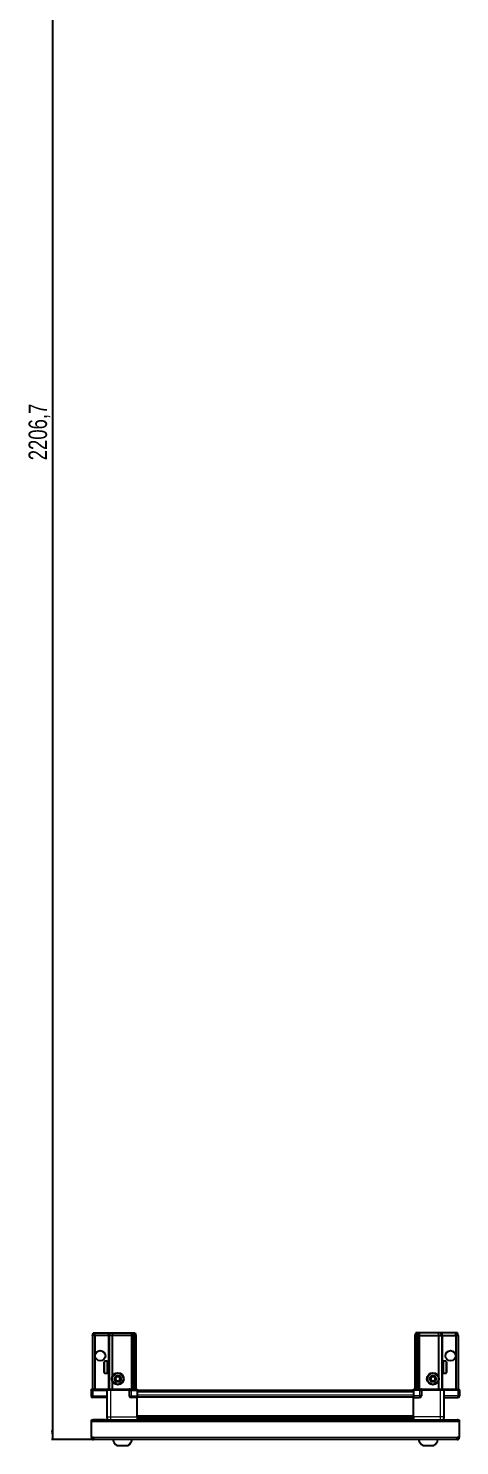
# Model space of a CAD drawing. Header units: millimetres. Extents: x 1021 to 4510, y -1487 to 1589.
# Drawn here: x 1077 to 1545, y -1487 to 51 of the extents above; entities that cross this region are included whole.
import ezdxf

# ---------------------------------------------------------------- set-up
doc = ezdxf.new("R2010")
doc.units = ezdxf.units.MM
doc.layers.add('FORMAT', color=7, linetype='Continuous')
doc.styles.add('SLDTEXTSTYLE0', font='TXT', dxfattribs={"width": 0.75})
doc.dimstyles.new('SLDDIMSTYLE0', dxfattribs={"dimtxt": 20, "dimasz": 10, "dimexe": 0, "dimexo": 0.0625, "dimgap": 5, "dimtad": 2, "dimdec": 1, "dimrnd": 1e-09, "dimzin": 12, "dimdsep": 46, "dimtxsty": 'SLDTEXTSTYLE0', "dimsah": 1, "dimcen": 0.09, "dimadec": 0, "dimazin": 3, "dimtfac": 1, "dimtofl": 0, "dimtmove": 0, "dimatfit": 3, "dimfxl": 0, "dimfrac": 2, "dimtolj": 1, "dimtzin": 12, "dimarcsym": 0})

# ---------------------------------------------------------------- blocks, each defined once
blk = doc.blocks.new('_D_8')
at = {"layer": 'FORMAT'}
for p, q in [((1146.7, 726.3), (1101.6, 726.3)), ((1102.6, 726.3), (1102.6, -1480.4)), ((1147.2, -1480.4), (1101.6, -1480.4))]:
    blk.add_line(p, q, dxfattribs=at)
for points in [[(1102.6, 726.3), (1101.1, 716.3), (1104.2, 716.3)], [(1102.6, -1480.4), (1104.2, -1470.4), (1101.1, -1470.4)]]:
    blk.add_solid(points, dxfattribs=at)
at = {"layer": 'FORMAT', "insert": (1076.8, -417.7), "char_height": 20, "attachment_point": 1, "rotation": 90, "style": 'SLDTEXTSTYLE0'}
blk.add_mtext('2206,7', dxfattribs=at)

msp = doc.modelspace()

# ---------------------------------------------------------------- linework, layer by layer
at = {"color": 7, "linetype": 'Continuous', "lineweight": 25}
for p, q in [((1146.13, -1367.43), (1146.93, -1364.43)), ((1148.63, -1367.43), (1146.13, -1367.43)), ((1146.13, -1367.43), (1146.13, -1425.73)), ((1146.93, -1364.43), (1148.78, -1364.43)), ((1148.63, -1367.43), (1148.78, -1364.43)), ((1163.13, -1367.43), (1148.63, -1367.43)), ((1148.63, -1367.43), (1148.63, -1425.73)), ((1148.78, -1364.43), (1163.13, -1364.43)), ((1163.13, -1364.43), (1164.93, -1364.43)), ((1164.13, -1367.43), (1163.13, -1367.43)), ((1164.13, -1367.43), (1164.93, -1364.43)), ((1167.63, -1367.43), (1164.13, -1367.43)), ((1164.13, -1367.43), (1164.13, -1425.73)), ((1164.93, -1364.43), (1167.96, -1364.43)), ((1167.96, -1364.43), (1167.63, -1367.43)), ((1188.13, -1367.43), (1167.63, -1367.43)), ((1167.63, -1367.43), (1167.63, -1411.93)), ((1167.96, -1364.43), (1188.13, -1364.43)), ((1188.13, -1364.43), (1189.93, -1364.43)), ((1189.13, -1367.43), (1188.13, -1367.43)), ((1189.93, -1364.43), (1189.13, -1367.43)), ((1190.13, -1367.43), (1189.13, -1367.43)), ((1189.13, -1367.43), (1189.13, -1425.73)), ((1189.93, -1364.43), (1190.67, -1364.43)), ((1190.67, -1364.43), (1190.13, -1367.43)), ((1191.63, -1367.43), (1190.13, -1367.43)), ((1190.13, -1367.43), (1190.13, -1425.73)), ((1190.67, -1364.43), (1191.17, -1364.43)), ((1191.17, -1364.43), (1191.63, -1367.43)), ((1191.17, -1364.43), (1192.33, -1364.43)), ((1193.13, -1367.43), (1191.63, -1367.43)), ((1191.63, -1367.43), (1191.63, -1425.73)), ((1192.33, -1364.43), (1193.13, -1367.43)), ((1193.13, -1367.43), (1193.13, -1425.73)), ((1496.93, -1364.43), (1496.13, -1367.43)), ((1496.13, -1367.43), (1497.63, -1367.43)), ((1496.13, -1367.43), (1496.13, -1425.73)), ((1498.08, -1364.43), (1496.93, -1364.43)), ((1498.08, -1364.43), (1497.63, -1367.43)), ((1497.63, -1367.43), (1499.13, -1367.43)), ((1497.63, -1367.43), (1497.63, -1425.73)), ((1498.58, -1364.43), (1498.08, -1364.43)), ((1498.58, -1364.43), (1499.13, -1367.43)), ((1499.33, -1364.43), (1498.58, -1364.43)), ((1499.13, -1367.43), (1500.13, -1367.43)), ((1499.13, -1367.43), (1499.13, -1425.73)), ((1499.33, -1364.43), (1500.13, -1367.43)), ((1501.13, -1364.43), (1499.33, -1364.43)), ((1500.13, -1367.43), (1500.13, -1425.73)), ((1500.13, -1367.43), (1501.13, -1367.43)), ((1521.3, -1364.43), (1501.13, -1364.43)), ((1501.13, -1367.43), (1521.63, -1367.43)), ((1521.3, -1364.43), (1521.63, -1367.43)), ((1524.33, -1364.43), (1521.3, -1364.43)), ((1521.63, -1367.43), (1521.63, -1411.93)), ((1521.63, -1367.43), (1525.13, -1367.43)), ((1525.13, -1367.43), (1524.33, -1364.43)), ((1526.13, -1364.43), (1524.33, -1364.43)), ((1525.13, -1367.43), (1525.13, -1425.73)), ((1525.13, -1367.43), (1526.13, -1367.43)), ((1540.47, -1364.43), (1526.13, -1364.43)), ((1526.13, -1367.43), (1540.63, -1367.43)), ((1540.63, -1367.43), (1540.47, -1364.43)), ((1542.33, -1364.43), (1540.47, -1364.43)), ((1540.63, -1367.43), (1540.63, -1425.73)), ((1540.63, -1367.43), (1543.13, -1367.43)), ((1543.13, -1367.43), (1542.33, -1364.43)), ((1543.13, -1367.43), (1543.13, -1425.73)), ((1158.93, -1407.63), (1158.93, -1396.23)), ((1162.13, -1395.43), (1159.73, -1395.43)), ((1162.13, -1395.43), (1162.13, -1395.43)), ((1162.13, -1395.43), (1162.63, -1395.43)), ((1162.13, -1395.62), (1162.63, -1395.62)), ((1162.13, -1395.62), (1162.13, -1395.84)), ((1162.13, -1395.84), (1162.63, -1395.84)), ((1162.13, -1396.41), (1162.63, -1396.41)), ((1162.13, -1396.41), (1162.13, -1396.84)), ((1162.13, -1396.84), (1162.63, -1396.84)), ((1162.13, -1397.75), (1162.63, -1397.75)), ((1162.13, -1397.75), (1162.13, -1398.34)), ((1162.13, -1398.34), (1162.63, -1398.34)), ((1162.13, -1399.49), (1162.63, -1399.49)), ((1162.13, -1399.49), (1162.13, -1400.19)), ((1162.63, -1395.62), (1162.63, -1395.43)), ((1162.63, -1395.84), (1162.63, -1395.62)), ((1162.63, -1396.41), (1162.63, -1395.84)), ((1162.63, -1396.84), (1162.63, -1396.41)), ((1162.63, -1397.75), (1162.63, -1396.84)), ((1162.73, -1397.53), (1162.63, -1397.53)), ((1162.63, -1398.34), (1162.63, -1397.75)), ((1162.63, -1399.49), (1162.63, -1398.34)), ((1162.63, -1400.19), (1162.63, -1399.49)), ((1162.73, -1406.33), (1162.73, -1397.53)), ((1163.61, -1398.62), (1163.13, -1397.93)), ((1163.13, -1405.93), (1163.13, -1397.93)), ((1164.1, -1397.93), (1163.61, -1398.62)), ((1163.61, -1405.24), (1163.61, -1398.62)), ((1164.13, -1397.93), (1164.1, -1397.93)), ((1164.1, -1405.93), (1164.1, -1397.93)), ((1525.16, -1397.93), (1525.13, -1397.93)), ((1525.65, -1398.62), (1525.16, -1397.93)), ((1525.16, -1397.93), (1525.16, -1405.93)), ((1526.13, -1397.93), (1525.65, -1398.62)), ((1525.65, -1398.62), (1525.65, -1405.24)), ((1526.13, -1397.93), (1526.13, -1405.93)), ((1526.63, -1397.53), (1526.53, -1397.53)), ((1526.53, -1397.53), (1526.53, -1406.33)), ((1529.53, -1395.43), (1526.63, -1395.43)), ((1527.13, -1395.43), (1526.63, -1395.43)), ((1526.63, -1395.43), (1526.63, -1395.47)), ((1526.63, -1395.47), (1526.63, -1395.76)), ((1527.13, -1395.47), (1526.63, -1395.47)), ((1527.13, -1395.76), (1526.63, -1395.76)), ((1526.63, -1395.76), (1526.63, -1396.03)), ((1527.13, -1396.03), (1526.63, -1396.03)), ((1526.63, -1396.03), (1526.63, -1396.7)), ((1527.13, -1396.7), (1526.63, -1396.7)), ((1526.63, -1396.7), (1526.63, -1397.17)), ((1526.63, -1397.17), (1526.63, -1398.15)), ((1527.13, -1397.17), (1526.63, -1397.17)), ((1527.13, -1398.15), (1526.63, -1398.15)), ((1526.63, -1398.15), (1526.63, -1398.77)), ((1526.63, -1398.77), (1526.63, -1399.97)), ((1527.13, -1398.77), (1526.63, -1398.77)), ((1527.13, -1395.47), (1527.13, -1395.43)), ((1527.13, -1396.03), (1527.13, -1395.76)), ((1527.13, -1397.17), (1527.13, -1396.7)), ((1527.13, -1398.77), (1527.13, -1398.15)), ((1530.33, -1396.23), (1530.33, -1407.63)), ((1159.73, -1408.43), (1162.13, -1408.43)), ((1162.13, -1400.19), (1162.63, -1400.19)), ((1162.13, -1401.47), (1162.63, -1401.47)), ((1162.13, -1401.47), (1162.13, -1402.21)), ((1162.13, -1401.62), (1162.63, -1401.62)), ((1162.13, -1402.12), (1162.63, -1402.12)), ((1162.13, -1402.21), (1162.63, -1402.21)), ((1162.13, -1403.5), (1162.63, -1403.5)), ((1162.13, -1403.5), (1162.13, -1404.21)), ((1162.13, -1404.21), (1162.63, -1404.21)), ((1162.13, -1405.37), (1162.63, -1405.37)), ((1162.13, -1405.37), (1162.13, -1405.97)), ((1162.13, -1405.97), (1162.63, -1405.97)), ((1162.13, -1406.91), (1162.63, -1406.91)), ((1162.13, -1406.91), (1162.13, -1407.35)), ((1162.13, -1407.35), (1162.63, -1407.35)), ((1162.13, -1407.95), (1162.63, -1407.95)), ((1162.13, -1407.95), (1162.13, -1408.19)), ((1162.13, -1408.19), (1162.63, -1408.19)), ((1162.13, -1408.41), (1162.63, -1408.41)), ((1162.13, -1408.41), (1162.13, -1408.43)), ((1162.13, -1408.42), (1162.63, -1408.42)), ((1162.63, -1401.47), (1162.63, -1400.19)), ((1162.63, -1401.62), (1162.63, -1401.47)), ((1162.63, -1402.21), (1162.63, -1402.12)), ((1162.63, -1403.5), (1162.63, -1402.21)), ((1162.63, -1404.21), (1162.63, -1403.5)), ((1162.63, -1405.37), (1162.63, -1404.21)), ((1162.63, -1405.97), (1162.63, -1405.37)), ((1162.63, -1406.91), (1162.63, -1405.97)), ((1162.63, -1406.33), (1162.73, -1406.33)), ((1162.63, -1407.35), (1162.63, -1406.91)), ((1162.63, -1407.95), (1162.63, -1407.35)), ((1162.63, -1408.19), (1162.63, -1407.95)), ((1162.63, -1408.41), (1162.63, -1408.19)), ((1162.63, -1408.42), (1162.63, -1408.41)), ((1163.13, -1405.93), (1163.61, -1405.24)), ((1163.61, -1405.24), (1164.1, -1405.93)), ((1164.1, -1405.93), (1164.13, -1405.93)), ((1525.13, -1405.93), (1525.16, -1405.93)), ((1525.16, -1405.93), (1525.65, -1405.24)), ((1525.65, -1405.24), (1526.13, -1405.93)), ((1526.53, -1406.33), (1526.63, -1406.33)), ((1527.13, -1399.97), (1526.63, -1399.97)), ((1526.63, -1399.97), (1526.63, -1400.6)), ((1527.13, -1400.6), (1526.63, -1400.6)), ((1526.63, -1400.68), (1526.63, -1401.98)), ((1527.13, -1400.68), (1526.63, -1400.68)), ((1527.13, -1401.98), (1526.63, -1401.98)), ((1527.13, -1402.46), (1526.63, -1402.46)), ((1526.63, -1402.46), (1526.63, -1402.71)), ((1526.63, -1402.71), (1526.63, -1403.98)), ((1527.13, -1402.71), (1526.63, -1402.71)), ((1527.13, -1403.98), (1526.63, -1403.98)), ((1526.63, -1403.98), (1526.63, -1404.67)), ((1526.63, -1404.67), (1526.63, -1405.79)), ((1527.13, -1404.67), (1526.63, -1404.67)), ((1527.13, -1405.79), (1526.63, -1405.79)), ((1526.63, -1405.79), (1526.63, -1406.36)), ((1526.63, -1406.36), (1526.63, -1407.21)), ((1527.13, -1406.36), (1526.63, -1406.36)), ((1527.13, -1407.21), (1526.63, -1407.21)), ((1526.63, -1407.21), (1526.63, -1407.61)), ((1526.63, -1407.61), (1526.63, -1408.12)), ((1527.13, -1407.61), (1526.63, -1407.61)), ((1527.13, -1408.12), (1526.63, -1408.12)), ((1526.63, -1408.12), (1526.63, -1408.31)), ((1526.63, -1408.31), (1526.63, -1408.43)), ((1527.13, -1408.31), (1526.63, -1408.31)), ((1526.63, -1408.43), (1529.53, -1408.43)), ((1527.13, -1400.68), (1527.13, -1399.97)), ((1527.13, -1402.71), (1527.13, -1401.98)), ((1527.13, -1404.67), (1527.13, -1403.98)), ((1527.13, -1406.36), (1527.13, -1405.79)), ((1527.13, -1407.61), (1527.13, -1407.21)), ((1527.13, -1408.31), (1527.13, -1408.12)), ((1145.13, -1425.73), (1144.63, -1426.59)), ((1144.63, -1426.93), (1144.63, -1426.59)), ((1144.63, -1426.93), (1146.63, -1426.93)), ((1144.63, -1426.93), (1144.63, -1432.93)), ((1146.63, -1425.73), (1145.13, -1425.73)), ((1146.63, -1425.73), (1161.43, -1425.73)), ((1161.43, -1426.93), (1146.63, -1426.93)), ((1146.63, -1426.93), (1161.43, -1426.93)), ((1161.43, -1425.73), (1161.63, -1425.73)), ((1161.63, -1426.93), (1161.43, -1426.93)), ((1161.63, -1426.93), (1161.63, -1425.73)), ((1161.63, -1425.73), (1165.63, -1425.73)), ((1165.63, -1426.93), (1161.63, -1426.93)), ((1161.63, -1426.93), (1161.63, -1455.93)), ((1165.63, -1425.73), (1185.93, -1425.73)), ((1185.93, -1426.93), (1165.63, -1426.93)), ((1167.63, -1416.93), (1167.63, -1425.73)), ((1185.93, -1425.73), (1186.13, -1425.73)), ((1186.13, -1426.93), (1185.93, -1426.93)), ((1186.13, -1426.93), (1186.13, -1425.73)), ((1186.81, -1425.73), (1186.13, -1425.73)), ((1186.13, -1426.93), (1188.13, -1426.93)), ((1186.13, -1426.93), (1186.13, -1432.93)), ((1186.81, -1425.73), (1194.63, -1425.73)), ((1194.63, -1426.59), (1188.13, -1426.59)), ((1194.63, -1426.93), (1188.13, -1426.93)), ((1188.13, -1426.93), (1194.63, -1426.93)), ((1194.63, -1425.73), (1194.63, -1426.59)), ((1194.63, -1426.59), (1194.63, -1426.59)), ((1194.63, -1426.93), (1194.63, -1426.59)), ((1194.63, -1426.93), (1194.63, -1426.93)), ((1194.63, -1426.93), (1194.63, -1432.93)), ((1494.63, -1427.08), (1194.63, -1427.08)), ((1494.63, -1426.59), (1494.63, -1425.73)), ((1494.63, -1425.73), (1502.45, -1425.73)), ((1501.13, -1426.59), (1494.63, -1426.59)), ((1494.63, -1426.93), (1494.63, -1426.59)), ((1501.13, -1426.93), (1494.63, -1426.93)), ((1494.63, -1426.93), (1494.63, -1432.93)), ((1501.13, -1426.93), (1503.13, -1426.93)), ((1503.13, -1426.93), (1501.13, -1426.93)), ((1503.13, -1425.73), (1502.45, -1425.73)), ((1503.13, -1426.93), (1503.13, -1425.73)), ((1503.13, -1425.73), (1503.33, -1425.73)), ((1503.33, -1426.93), (1503.13, -1426.93)), ((1503.13, -1426.93), (1503.13, -1432.93)), ((1503.33, -1425.73), (1523.63, -1425.73)), ((1523.63, -1426.93), (1503.33, -1426.93)), ((1521.63, -1416.93), (1521.63, -1425.73)), ((1523.63, -1425.73), (1527.63, -1425.73)), ((1527.63, -1426.93), (1523.63, -1426.93)), ((1527.63, -1426.93), (1527.63, -1425.73)), ((1527.63, -1425.73), (1527.83, -1425.73)), ((1527.83, -1426.93), (1527.63, -1426.93)), ((1527.63, -1426.93), (1527.63, -1455.93)), ((1527.83, -1425.73), (1542.63, -1425.73)), ((1542.63, -1426.93), (1527.83, -1426.93)), ((1544.13, -1425.73), (1542.63, -1425.73)), ((1542.63, -1426.93), (1544.63, -1426.93)), ((1544.63, -1426.59), (1544.13, -1425.73)), ((1544.63, -1426.59), (1544.13, -1425.73)), ((1544.63, -1426.93), (1544.63, -1426.59)), ((1544.63, -1426.93), (1544.63, -1426.59)), ((1544.63, -1426.93), (1544.63, -1426.93)), ((1544.63, -1426.93), (1544.63, -1432.93)), ((1161.63, -1434.93), (1146.63, -1434.93)), ((1194.63, -1434.93), (1188.13, -1434.93)), ((1194.63, -1432.93), (1194.63, -1434.93)), ((1494.63, -1434.28), (1194.63, -1434.28)), ((1194.63, -1455.93), (1194.63, -1434.93)), ((1494.63, -1432.93), (1494.63, -1434.93)), ((1494.63, -1434.93), (1501.13, -1434.93)), ((1494.63, -1455.93), (1494.63, -1434.93)), ((1527.63, -1434.93), (1542.63, -1434.93)), ((1145.13, -1461.03), (1145.13, -1458.93)), ((1145.13, -1458.93), (1544.13, -1458.93)), ((1145.13, -1478.33), (1145.13, -1461.03)), ((1160.13, -1458.83), (1147.23, -1458.83)), ((1160.13, -1458.83), (1160.13, -1458.93)), ((1194.63, -1456.95), (1494.63, -1456.95)), ((1194.63, -1456.99), (1494.63, -1456.99)), ((1218.51, -1458.78), (1194.63, -1458.78)), ((1213.13, -1458.93), (1213.13, -1458.78)), ((1213.17, -1458.93), (1213.17, -1458.78)), ((1213.44, -1458.93), (1213.44, -1458.78)), ((1213.7, -1458.93), (1213.7, -1458.78)), ((1214.35, -1458.93), (1214.35, -1458.78)), ((1214.82, -1458.93), (1214.82, -1458.78)), ((1215.78, -1458.93), (1215.78, -1458.78)), ((1216.4, -1458.93), (1216.4, -1458.78)), ((1217.59, -1458.93), (1217.59, -1458.78)), ((1218.25, -1458.93), (1218.25, -1458.78)), ((1218.3, -1458.93), (1218.3, -1458.78)), ((1219.6, -1458.78), (1218.51, -1458.78)), ((1219.6, -1458.93), (1219.6, -1458.78)), ((1219.6, -1458.78), (1219.6, -1458.78)), ((1220.33, -1458.78), (1219.6, -1458.78)), ((1219.61, -1458.93), (1219.61, -1458.78)), ((1220.11, -1458.93), (1220.11, -1458.78)), ((1220.33, -1458.93), (1220.33, -1458.78)), ((1220.75, -1458.78), (1220.33, -1458.78)), ((1220.33, -1458.78), (1220.33, -1458.78)), ((1468.51, -1458.78), (1220.75, -1458.78)), ((1221.61, -1458.93), (1221.61, -1458.78)), ((1222.3, -1458.93), (1222.3, -1458.78)), ((1223.42, -1458.93), (1223.42, -1458.78)), ((1224, -1458.93), (1224, -1458.78)), ((1224.87, -1458.93), (1224.87, -1458.78)), ((1225.27, -1458.93), (1225.27, -1458.78)), ((1225.8, -1458.93), (1225.8, -1458.78)), ((1225.99, -1458.93), (1225.99, -1458.78)), ((1226.13, -1458.93), (1226.13, -1458.78)), ((1463.13, -1458.93), (1463.13, -1458.78)), ((1463.3, -1458.93), (1463.3, -1458.78)), ((1463.51, -1458.93), (1463.51, -1458.78)), ((1464.07, -1458.93), (1464.07, -1458.78)), ((1464.49, -1458.93), (1464.49, -1458.78)), ((1465.39, -1458.93), (1465.39, -1458.78)), ((1465.97, -1458.93), (1465.97, -1458.78)), ((1467.12, -1458.93), (1467.12, -1458.78)), ((1467.81, -1458.93), (1467.81, -1458.78)), ((1469.09, -1458.78), (1468.51, -1458.78)), ((1469.09, -1458.93), (1469.09, -1458.78)), ((1469.1, -1458.78), (1469.09, -1458.78)), ((1469.83, -1458.78), (1469.1, -1458.78)), ((1469.27, -1458.93), (1469.27, -1458.78)), ((1469.77, -1458.93), (1469.77, -1458.78)), ((1469.83, -1458.93), (1469.83, -1458.78)), ((1470.86, -1458.78), (1469.83, -1458.78)), ((1469.83, -1458.78), (1469.83, -1458.78)), ((1494.63, -1458.78), (1470.75, -1458.78)), ((1471.12, -1458.93), (1471.12, -1458.78)), ((1471.83, -1458.93), (1471.83, -1458.78)), ((1473, -1458.93), (1473, -1458.78)), ((1473.61, -1458.93), (1473.61, -1458.78)), ((1474.55, -1458.93), (1474.55, -1458.78)), ((1475, -1458.93), (1475, -1458.78)), ((1475.62, -1458.93), (1475.62, -1458.78)), ((1475.87, -1458.93), (1475.87, -1458.78)), ((1476.11, -1458.93), (1476.11, -1458.78)), ((1476.13, -1458.93), (1476.13, -1458.78)), ((1529.13, -1458.83), (1529.13, -1458.93)), ((1529.13, -1458.83), (1542.03, -1458.83)), ((1544.13, -1458.93), (1544.13, -1461.03)), ((1544.13, -1461.03), (1544.13, -1478.33)), ((1147.23, -1478.33), (1145.13, -1478.33)), ((1147.23, -1478.33), (1147.23, -1480.43)), ((1542.03, -1480.43), (1147.23, -1480.43)), ((1172.63, -1487.03), (1184.63, -1487.03)), ((1504.63, -1487.03), (1516.63, -1487.03)), ((1544.13, -1478.33), (1542.03, -1478.33)), ((1542.03, -1480.43), (1542.03, -1478.33))]:
    msp.add_line(p, q, dxfattribs=at)
at = {"color": 8, "linetype": 'Continuous', "lineweight": 18}
for p, q in [((1163.13, -1367.43), (1163.13, -1364.43)), ((1163.13, -1367.43), (1163.13, -1397.93)), ((1188.13, -1364.43), (1188.13, -1367.43)), ((1188.13, -1367.43), (1188.13, -1425.73)), ((1501.13, -1364.43), (1501.13, -1367.43)), ((1501.13, -1367.43), (1501.13, -1425.73)), ((1526.13, -1367.43), (1526.13, -1364.43)), ((1526.13, -1367.43), (1526.13, -1397.93)), ((1159.73, -1408.43), (1159.73, -1395.43)), ((1529.53, -1395.43), (1529.53, -1408.43)), ((1163.13, -1405.93), (1163.13, -1425.73)), ((1526.13, -1405.93), (1526.13, -1425.73)), ((1146.63, -1426.93), (1146.63, -1425.73)), ((1146.63, -1426.93), (1146.63, -1432.93)), ((1161.43, -1426.93), (1161.43, -1425.73)), ((1165.63, -1426.93), (1165.63, -1425.73)), ((1165.63, -1426.93), (1165.63, -1455.93)), ((1185.93, -1426.93), (1185.93, -1425.73)), ((1188.13, -1426.93), (1188.13, -1426.59)), ((1188.13, -1426.93), (1188.13, -1432.93)), ((1194.63, -1426.93), (1194.63, -1426.59)), ((1494.63, -1429.08), (1194.63, -1429.08)), ((1501.13, -1426.93), (1501.13, -1426.59)), ((1501.13, -1426.93), (1501.13, -1432.93)), ((1503.33, -1425.73), (1503.33, -1426.93)), ((1523.63, -1426.93), (1523.63, -1425.73)), ((1523.63, -1426.93), (1523.63, -1455.93)), ((1527.83, -1425.73), (1527.83, -1426.93)), ((1542.63, -1426.93), (1542.63, -1425.73)), ((1542.63, -1426.93), (1542.63, -1432.93)), ((1144.63, -1432.93), (1146.63, -1432.93)), ((1146.63, -1432.93), (1161.63, -1432.93)), ((1146.63, -1434.93), (1146.63, -1432.93)), ((1186.13, -1432.93), (1188.13, -1432.93)), ((1188.13, -1432.93), (1194.63, -1432.93)), ((1188.13, -1432.93), (1188.13, -1434.93)), ((1494.63, -1432.28), (1194.63, -1432.28)), ((1494.63, -1434.93), (1194.63, -1434.93)), ((1501.13, -1432.93), (1494.63, -1432.93)), ((1503.13, -1432.93), (1501.13, -1432.93)), ((1501.13, -1432.93), (1501.13, -1434.93)), ((1542.63, -1432.93), (1527.63, -1432.93)), ((1544.63, -1432.93), (1542.63, -1432.93)), ((1542.63, -1434.93), (1542.63, -1432.93)), ((1544.13, -1461.03), (1145.13, -1461.03)), ((1147.23, -1458.93), (1147.23, -1458.83)), ((1165.63, -1455.93), (1194.63, -1455.93)), ((1194.63, -1454.33), (1494.63, -1454.33)), ((1494.63, -1455.74), (1194.63, -1455.74)), ((1194.63, -1458.19), (1494.63, -1458.19)), ((1523.63, -1455.93), (1494.63, -1455.93)), ((1542.03, -1458.93), (1542.03, -1458.83)), ((1542.03, -1478.33), (1147.23, -1478.33))]:
    msp.add_line(p, q, dxfattribs=at)
at = {"color": 7, "linetype": 'Continuous', "lineweight": 25, "flags": 128}
for points in [[(1147.23, -1458.83), (1146.82, -1458.87), (1146.59, -1458.93)], [(1542.67, -1458.93), (1542.44, -1458.87), (1542.03, -1458.83)]]:
    msp.add_lwpolyline(points, dxfattribs=at)
at = {"color": 7, "linetype": 'Continuous', "lineweight": 25}
for centre, radius in [((1154.63, -1389.43), 5.5), ((1534.63, -1389.43), 5.5), ((1173.63, -1414.43), 6.5), ((1173.63, -1414.43), 3.46), ((1515.63, -1414.43), 6.5), ((1515.63, -1414.43), 3.46)]:
    msp.add_circle(centre, radius, dxfattribs=at)
at = {"color": 8, "linetype": 'Continuous', "lineweight": 18}
for centre in [(1173.63, -1414.43), (1515.63, -1414.43)]:
    msp.add_circle(centre, 5.7, dxfattribs=at)
at = {"color": 7, "linetype": 'Continuous', "lineweight": 25}
for centre, radius, start, end in [((1159.73, -1396.23), 0.8, 90, 180), ((1163.13, -1397.53), 0.4, 180, 270), ((1526.13, -1397.53), 0.4, 270, 0), ((1529.53, -1396.23), 0.8, 360, 90), ((1159.73, -1407.63), 0.8, 180, 270), ((1163.13, -1406.33), 0.4, 90, 180), ((1173.63, -1414.43), 2.5, 147.37605, 207.37605), ((1173.63, -1414.43), 2.5, 87.37605, 147.37605), ((1173.63, -1414.43), 2.5, 27.37605, 87.37605), ((1173.63, -1414.43), 2.5, 327.37605, 27.37605), ((1515.63, -1414.43), 2.5, 134.67671, 194.67671), ((1515.63, -1414.43), 2.5, 74.67671, 134.67671), ((1515.63, -1414.43), 2.5, 14.67671, 74.67671), ((1515.63, -1414.43), 2.5, 314.67671, 14.67671), ((1526.13, -1406.33), 0.4, 360, 90), ((1529.53, -1407.63), 0.8, 270, 0), ((1173.63, -1414.43), 2.5, 207.37605, 267.37605), ((1173.63, -1414.43), 2.5, 267.37605, 327.37605), ((1515.63, -1414.43), 2.5, 194.67671, 254.67671), ((1515.63, -1414.43), 2.5, 254.67671, 314.67671), ((1146.63, -1432.93), 2, 180, 270), ((1188.13, -1432.93), 2, 180, 270), ((1501.13, -1432.93), 2, 270, 0), ((1542.63, -1432.93), 2, 270, 0), ((1147.23, -1478.33), 2.1, 180, 270), ((1147.23, -1478.33), 0.6, 180, 270), ((1179.65, -1477.4), 11.91, 194.70035, 233.8734), ((1177.6, -1477.4), 11.91, 306.1266, 345.29965), ((1511.65, -1477.4), 11.91, 194.70035, 233.8734), ((1509.6, -1477.4), 11.91, 306.1266, 345.29965), ((1542.03, -1478.33), 2.1, 270, 0), ((1542.03, -1478.33), 0.6, 270, 0)]:
    msp.add_arc(centre, radius, start, end, dxfattribs=at)
for centre, start_param, end_param in [((1188.13, -1423.13), 2.4188584, 3.1415927), ((1501.13, -1423.13), 3.1415927, 3.8643269)]:
    msp.add_ellipse(centre, major_axis=(0, 3.46), ratio=0.5773503, start_param=start_param, end_param=end_param, dxfattribs=at)
for points, knots in [([(1170.75, -1414.3), (1171.02, -1413.86), (1171.54, -1413.05), (1172.06, -1412.24), (1172.3, -1411.86)], [0, 0, 0, 0, 0.5346859, 1, 1, 1, 1]), ([(1172.07, -1416.86), (1172.02, -1416.75), (1171.74, -1416.22), (1171.28, -1415.33), (1170.9, -1414.6), (1170.75, -1414.3)], [0, 0, 0, 0, 0.1331247, 0.6370994, 1, 1, 1, 1]), ([(1172.3, -1411.86), (1172.82, -1411.89), (1173.78, -1411.93), (1174.74, -1411.98), (1175.19, -1412)], [0, 0, 0, 0, 0.5346859, 1, 1, 1, 1]), ([(1176.51, -1414.56), (1176.23, -1414.99), (1175.71, -1415.81), (1175.2, -1416.61), (1174.96, -1416.99)], [0, 0, 0, 0, 0.5346859, 1, 1, 1, 1]), ([(1175.19, -1412), (1175.34, -1412.3), (1175.72, -1413.03), (1176.18, -1413.92), (1176.46, -1414.45), (1176.51, -1414.56)], [0, 0, 0, 0, 0.3629006, 0.8668753, 1, 1, 1, 1]), ([(1512.85, -1413.66), (1513.21, -1413.3), (1513.9, -1412.62), (1514.58, -1411.95), (1514.9, -1411.63)], [0, 0, 0, 0, 0.5346859, 1, 1, 1, 1]), ([(1513.58, -1416.46), (1513.49, -1416.12), (1513.28, -1415.33), (1513.03, -1414.36), (1512.88, -1413.79), (1512.85, -1413.66)], [0, 0, 0, 0, 0.3629006, 0.8668753, 1, 1, 1, 1]), ([(1514.9, -1411.63), (1515.4, -1411.77), (1516.33, -1412.03), (1517.25, -1412.28), (1517.68, -1412.4)], [0, 0, 0, 0, 0.5346859, 1, 1, 1, 1]), ([(1517.68, -1412.4), (1517.71, -1412.52), (1517.87, -1413.1), (1518.12, -1414.06), (1518.33, -1414.86), (1518.41, -1415.19)], [0, 0, 0, 0, 0.1331247, 0.6370994, 1, 1, 1, 1]), ([(1174.96, -1416.99), (1174.44, -1416.97), (1173.48, -1416.92), (1172.52, -1416.88), (1172.07, -1416.86)], [0, 0, 0, 0, 0.5346859, 1, 1, 1, 1]), ([(1516.36, -1417.22), (1515.86, -1417.08), (1514.93, -1416.83), (1514.01, -1416.57), (1513.58, -1416.46)], [0, 0, 0, 0, 0.5346859, 1, 1, 1, 1]), ([(1518.41, -1415.19), (1518.05, -1415.55), (1517.36, -1416.23), (1516.68, -1416.91), (1516.36, -1417.22)], [0, 0, 0, 0, 0.5346859, 1, 1, 1, 1]), ([(1161.63, -1455.93), (1161.68, -1456.37), (1161.75, -1457.04), (1162.18, -1457.86), (1162.64, -1458.41), (1163.04, -1458.77), (1163.3, -1458.9), (1163.35, -1458.93)], [0, 0, 0, 0, 0.36301846, 0.55843766, 0.75800394, 0.95757021, 1, 1, 1, 1]), ([(1194.63, -1455.93), (1194.63, -1456.32), (1194.63, -1457.11), (1194.63, -1458.13), (1194.63, -1458.76), (1194.63, -1458.92), (1194.63, -1458.93)], [0, 0, 0, 0, 0.32552014, 0.65104028, 0.97656042, 1, 1, 1, 1]), ([(1494.63, -1455.93), (1494.63, -1456.32), (1494.63, -1457.11), (1494.63, -1458.13), (1494.63, -1458.76), (1494.63, -1458.92), (1494.63, -1458.93)], [0, 0, 0, 0, 0.32552014, 0.65104028, 0.97656042, 1, 1, 1, 1]), ([(1527.63, -1455.93), (1527.58, -1456.37), (1527.51, -1457.04), (1527.08, -1457.86), (1526.62, -1458.41), (1526.22, -1458.77), (1525.95, -1458.9), (1525.91, -1458.93)], [0, 0, 0, 0, 0.3630185, 0.5584377, 0.7580039, 0.9575702, 1, 1, 1, 1])]:
    msp.add_open_spline(points, degree=3, knots=knots, dxfattribs=at)
at = {"color": 8, "linetype": 'Continuous', "lineweight": 18}
for points in [[(1161.63, -1455.93), (1161.69, -1455.93), (1161.81, -1455.93), (1162.73, -1455.93), (1164.06, -1455.93), (1165.11, -1455.93), (1165.63, -1455.93)], [(1527.63, -1455.93), (1527.57, -1455.93), (1527.45, -1455.93), (1526.52, -1455.93), (1525.2, -1455.93), (1524.15, -1455.93), (1523.63, -1455.93)]]:
    msp.add_open_spline(points, degree=3, dxfattribs=at)
for points, knots in [([(1165.63, -1455.93), (1165.63, -1456.37), (1165.63, -1457.04), (1165.63, -1457.86), (1165.63, -1458.41), (1165.63, -1458.77), (1165.63, -1458.9), (1165.63, -1458.93)], [0, 0, 0, 0, 0.36301846, 0.55843766, 0.75800394, 0.95757021, 1, 1, 1, 1]), ([(1523.63, -1455.93), (1523.63, -1456.37), (1523.63, -1457.04), (1523.63, -1457.86), (1523.63, -1458.41), (1523.63, -1458.77), (1523.63, -1458.9), (1523.63, -1458.93)], [0, 0, 0, 0, 0.3630185, 0.5584377, 0.7580039, 0.9575702, 1, 1, 1, 1])]:
    msp.add_open_spline(points, degree=3, knots=knots, dxfattribs=at)

# ---------------------------------------------------------------- dimensions: what is measured, and where the dimension line sits
at = {"layer": 'FORMAT'}
dim = msp.add_linear_dim(base=(1102.63, -1480.43), p1=(1146.73, 726.27), p2=(1147.23, -1480.43), angle=90, dimstyle='SLDDIMSTYLE0', dxfattribs=at)
dim.commit()
dim.dimension.update_dxf_attribs({"geometry": '_D_8', "text_midpoint": (1102.63, -377.08), "dimtype": 160})

doc.saveas('drawing.dxf')
